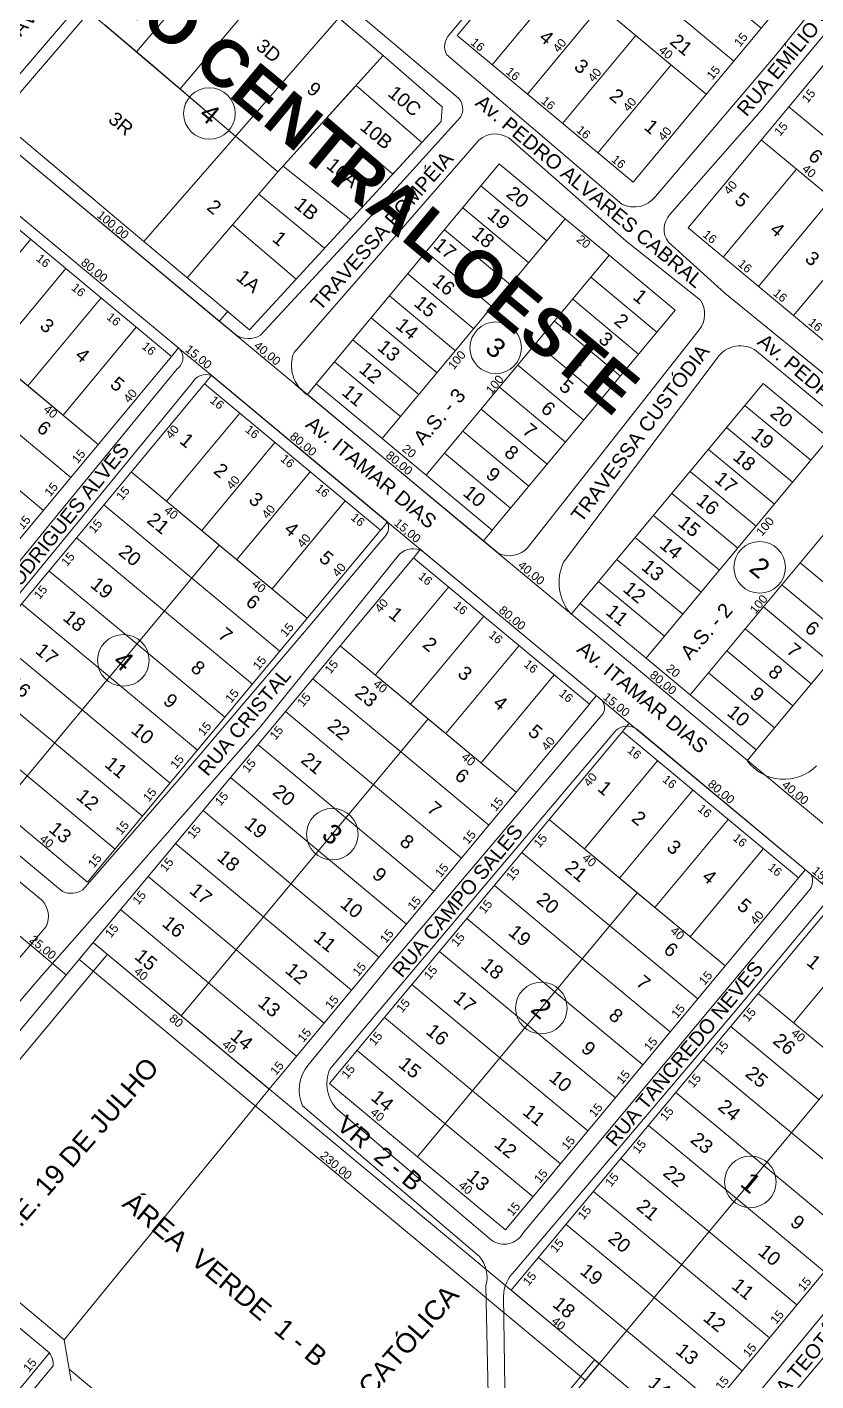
# Model space of a CAD drawing. Header units: metres. Extents: x 3808 to 8215, y 2374 to 6187.
# Drawn here: x 6209.6 to 6485.3, y 4574.8 to 5048 of the extents above; entities that cross this region are included whole.
import ezdxf
from ezdxf.enums import TextEntityAlignment as Align

# ---------------------------------------------------------------- set-up
doc = ezdxf.new("R2010")
doc.units = ezdxf.units.M
doc.layers.add('0 - DIVISÃO DOS TERRENOS', color=7, linetype='Continuous', lineweight=5)
doc.layers.add('0 - MEIO FIO 2', color=251, linetype='Continuous')
doc.layers.add('vista', color=7, linetype='Continuous')
doc.styles.add('MtXpl_Swis721_BdOul_', font='swissbo.ttf')
doc.styles.add('pedro', font='arial.ttf', dxfattribs={"height": 3})

msp = doc.modelspace()

# ---------------------------------------------------------------- linework, layer by layer
at = {"color": 0, "linetype": 'ByBlock', "lineweight": 5}
for p, q in [((6276.766, 4945.174), (6276.906, 4945.187)), ((6276.906, 4945.187), (6276.766, 4945.174)), ((6262.475, 4935.817), (6262.616, 4935.83)), ((6262.616, 4935.83), (6262.475, 4935.817)), ((6274.006, 4926.223), (6274.147, 4926.236)), ((6274.147, 4926.236), (6274.006, 4926.223)), ((6307.514, 4919.59), (6307.654, 4919.603)), ((6307.654, 4919.603), (6307.514, 4919.59)), ((6335.502, 4875.054), (6335.643, 4875.067)), ((6335.643, 4875.067), (6335.502, 4875.054)), ((6347.032, 4865.46), (6347.173, 4865.473)), ((6347.173, 4865.473), (6347.032, 4865.46)), ((6369.01, 4868.421), (6369.15, 4868.434)), ((6369.15, 4868.434), (6369.01, 4868.421)), ((6399.758, 4842.837), (6399.898, 4842.85)), ((6399.898, 4842.85), (6399.758, 4842.837)), ((6408.528, 4814.291), (6408.669, 4814.304)), ((6408.669, 4814.304), (6408.528, 4814.291)), ((6420.059, 4804.697), (6420.2, 4804.71)), ((6420.2, 4804.71), (6420.059, 4804.697)), ((6461.254, 4791.668), (6461.395, 4791.681)), ((6461.395, 4791.681), (6461.254, 4791.668)), ((6481.555, 4753.529), (6481.696, 4753.541)), ((6481.696, 4753.541), (6481.555, 4753.529)), ((6227.931, 4722.164), (6227.79, 4722.151)), ((6237.637, 4723.885), (6237.624, 4724.026)), ((6223.292, 4716.746), (6223.433, 4716.759)), ((6407.947, 4582.176), (6407.934, 4582.317)), ((6404.592, 4575.041), (6404.732, 4575.054))]:
    msp.add_line(p, q, dxfattribs=at)
at = {"layer": '0 - DIVISÃO DOS TERRENOS', "lineweight": 5}
for p, q in [((6334.125, 5038.043), (6267.029, 5094.887)), ((6247.909, 5039.302), (6283.185, 5081.199)), ((6248.642, 5073.506), (6199.404, 5016.072)), ((6298.438, 5068.277), (6263.149, 5026.357)), ((6282.526, 5009.898), (6231.366, 5053.355)), ((6252.04, 5035.793), (6236.797, 5048.741)), ((6250.395, 4973.026), (6318.551, 5051.238)), ((6263.152, 5026.354), (6247.909, 5039.302)), ((6267.283, 5022.846), (6252.04, 5035.793)), ((6297.297, 4997.351), (6334.125, 5038.043)), ((6354.645, 5020.077), (6334.125, 5038.043)), ((6314.558, 5016.423), (6324.623, 5027.545)), ((6347.571, 5007.642), (6324.623, 5027.545)), ((6282.526, 5009.898), (6267.283, 5022.846)), ((6250.395, 4973.026), (6199.263, 5016.059)), ((6337.419, 4996.6), (6314.558, 5016.423)), ((6354.377, 5015.044), (6354.645, 5020.077)), ((6287.42, 4942.219), (6354.377, 5015.044)), ((6282.526, 5009.898), (6297.297, 4997.351)), ((6337.419, 4996.6), (6347.571, 5007.642)), ((6231.582, 4988.859), (6216.311, 5001.774)), ((6297.297, 4997.351), (6265.636, 4960.344)), ((6322.727, 4980.62), (6299.169, 4999.419)), ((6313.62, 4970.716), (6290.635, 4989.563)), ((6303.708, 4959.934), (6281.467, 4978.847)), ((6287.42, 4942.219), (6250.395, 4973.026))]:
    msp.add_line(p, q, dxfattribs=at)
at = {"layer": '0 - MEIO FIO 2', "lineweight": 5}
for p, q in [((6262.615, 5096.264), (6196.58, 5019.421)), ((6360.41, 5023.138), (6272.323, 5097.405)), ((6357.257, 5045.442), (6390.987, 5086.392)), ((6471.168, 5038.063), (6498.503, 5071.926)), ((6466.189, 5018.812), (6506.332, 5067.205)), ((6356.258, 5038.395), (6417.433, 4986.138)), ((6429.275, 4988.831), (6471.168, 5038.063)), ((6330.124, 4982.211), (6361.095, 5016.519)), ((6434.286, 4982.433), (6466.189, 5018.812)), ((6199.889, 5009.205), (6282.469, 4940.493)), ((6367.553, 5008.458), (6302.932, 4934.314)), ((6418.983, 4973.173), (6377.941, 5009.227)), ((6262.623, 4935.759), (6200.973, 4987.056)), ((6291.177, 4940.332), (6330.124, 4982.211)), ((6418.983, 4973.173), (6444.983, 4952.561)), ((6453.528, 4954.983), (6433.742, 4972.783)), ((6495.695, 4920.595), (6453.528, 4954.983)), ((6384.567, 4866.024), (6444.489, 4942.165)), ((6397.136, 4860.958), (6450.83, 4932.283)), ((6464.559, 4934.721), (6539.303, 4872.845)), ((6220.216, 4877.543), (6262.104, 4928.591)), ((6274.153, 4926.165), (6335.636, 4875.137)), ((6195.038, 4835.543), (6267.301, 4923.607)), ((6303.363, 4923.108), (6374.444, 4863.964)), ((6160.925, 4804.833), (6220.216, 4877.543)), ((6306.601, 4836.653), (6335.021, 4870.334)), ((6347.967, 4864.748), (6410.618, 4812.618)), ((6290.835, 4803.036), (6339.842, 4863.776)), ((6399.751, 4842.907), (6461.401, 4791.611)), ((6262.791, 4785.186), (6306.601, 4836.653)), ((6214.75, 4742.868), (6136.52, 4807.388)), ((6410.52, 4807.476), (6337.12, 4720.923)), ((6245.401, 4751.295), (6290.835, 4803.036)), ((6422.55, 4802.69), (6483.644, 4751.855)), ((6376.485, 4756.08), (6415.399, 4802.127)), ((6222.01, 4745.85), (6165.902, 4792.663)), ((6229.12, 4746.494), (6262.791, 4785.186)), ((6340.272, 4713.228), (6376.485, 4756.08)), ((6214.954, 4716.621), (6245.401, 4751.295)), ((6483.247, 4746.746), (6383.138, 4626.652)), ((6455.776, 4702.579), (6488.304, 4741.478)), ((6148.675, 4654.641), (6216.287, 4733.668)), ((6307.757, 4685.1), (6337.12, 4720.923)), ((6156.805, 4649.12), (6214.954, 4716.621)), ((6315.438, 4683.843), (6340.272, 4713.228)), ((6379.968, 4613.225), (6455.776, 4702.579)), ((6294.237, 4676.855), (6222.564, 4589.197)), ((6367.693, 4618.292), (6305.923, 4670.958)), ((6371.928, 4624.02), (6318.074, 4669.705)), ((6160.478, 4641.175), (6222.564, 4589.197)), ((6448.955, 4536.847), (6530.92, 4634.014)), ((6465.928, 4571.443), (6519.572, 4636.713)), ((6371.332, 4543.103), (6369.959, 4608.164)), ((6376.91, 4548.713), (6376.134, 4604.35)), ((6222.564, 4589.197), (6225.049, 4574.837)), ((6205.374, 4563.982), (6218.744, 4580.1))]:
    msp.add_line(p, q, dxfattribs=at)
for centre, radius, start, end in [((6361.591, 5041.233), 6.041, 135.84178, 208.02781), ((6356.355, 5019.373), 5.533, 328.94934, 42.87294), ((6373.238, 5002.202), 8.454, 56.20118, 132.26392), ((6421.735, 4994.601), 9.494, 243.05503, 322.57705), ((6439.745, 4977.285), 7.503, 136.67869, 216.8676), ((6437.466, 4947.708), 8.947, 321.71042, 32.8477), ((6286.946, 4947.035), 7.926, 235.61434, 302.26483), ((6259.547, 4932.376), 4.568, 304.03545, 50.23736), ((6458.849, 4927.002), 9.601, 53.50767, 146.63594), ((6314.202, 4929.7), 12.178, 157.73491, 236.7227), ((6272.238, 4920.979), 5.593, 70.04006, 151.97867), ((6331.634, 4873.064), 4.35, 321.13032, 27.22381), ((6344.534, 4858.996), 6.699, 59.17276, 134.46456), ((6378.037, 4872.208), 8.993, 246.44954, 316.55833), ((6412.197, 4853.848), 16.655, 154.72804, 221.71011), ((6407.215, 4810.111), 4.227, 321.43826, 36.38599), ((6419.308, 4798.176), 5.558, 54.31529, 134.68447), ((6474.146, 4801.083), 16, 216.35681, 315.12176), ((6479.08, 4749.64), 5.074, 325.22167, 25.88887), ((6224.955, 4752.904), 7.645, 247.3362, 303.01138), ((6209.099, 4737.196), 8.007, 333.85889, 45.10384), ((6318.165, 4676.561), 13.463, 140.6352, 204.59238), ((6327.289, 4678.738), 12.904, 156.69259, 224.42926), ((6376.352, 4630.366), 7.736, 235.11677, 331.30355), ((6359.509, 4611.143), 10.866, 344.08936, 41.1391), ((6388.659, 4604.205), 12.526, 133.93737, 179.33851), ((6211.899, 4580.62), 6.864, 355.65606, 35.54611)]:
    msp.add_arc(centre, radius, start, end, dxfattribs=at)
at = {"layer": 'vista', "lineweight": 5}
for p, q in [((6359.901, 5045.01), (6462.238, 5168.002)), ((6421.397, 4993.842), (6523.734, 5116.834)), ((6440.614, 4977.851), (6552.546, 5112.374)), ((6446.981, 5024.59), (6385.485, 5075.758)), ((6466.169, 5047.651), (6435.421, 5073.235)), ((6397.784, 5065.525), (6372.2, 5034.777)), ((6456.575, 5036.12), (6425.827, 5061.704)), ((6410.083, 5055.291), (6384.499, 5024.543)), ((6446.981, 5024.59), (6416.233, 5050.174)), ((6421.397, 4993.842), (6359.901, 5045.01)), ((6422.383, 5045.057), (6396.798, 5014.309)), ((6434.682, 5034.823), (6409.098, 5004.075)), ((6506.541, 4994.546), (6475.793, 5020.13)), ((6527.695, 4957.431), (6466.199, 5008.599)), ((6496.947, 4983.015), (6466.199, 5008.599)), ((6310.698, 4923.338), (6374.658, 5000.208)), ((6397.719, 4981.02), (6374.658, 5000.208)), ((6478.498, 4998.366), (6452.913, 4967.618)), ((6391.323, 4973.333), (6368.262, 4992.521)), ((6490.797, 4988.132), (6465.213, 4957.384)), ((6260.116, 4932.903), (6198.62, 4984.072)), ((6384.927, 4965.646), (6361.866, 4984.834)), ((6333.759, 4904.15), (6397.719, 4981.02)), ((6397.719, 4981.02), (6413.094, 4968.228)), ((6502.11, 4926.683), (6440.614, 4977.851)), ((6503.096, 4977.898), (6477.512, 4947.15)), ((6185.335, 4943.09), (6210.919, 4973.838)), ((6378.531, 4957.959), (6355.47, 4977.147)), ((6372.135, 4950.272), (6349.074, 4969.46)), ((6349.133, 4891.358), (6413.094, 4968.228)), ((6436.155, 4949.04), (6413.094, 4968.228)), ((6197.634, 4932.856), (6223.218, 4963.604)), ((6365.739, 4942.585), (6342.678, 4961.773)), ((6429.758, 4941.353), (6406.697, 4960.541)), ((6359.343, 4934.898), (6336.282, 4954.086)), ((6234.532, 4902.155), (6173.035, 4953.324)), ((6209.933, 4922.623), (6235.517, 4953.371)), ((6423.362, 4933.666), (6400.301, 4952.854)), ((6352.947, 4927.211), (6329.886, 4946.399)), ((6372.194, 4872.17), (6436.155, 4949.04)), ((6416.966, 4925.979), (6393.905, 4945.167)), ((6222.232, 4912.389), (6247.817, 4943.137)), ((6346.551, 4919.524), (6323.49, 4938.712)), ((6410.57, 4918.292), (6387.509, 4937.48)), ((6260.116, 4932.903), (6157.778, 4809.911)), ((6340.155, 4911.837), (6317.094, 4931.025)), ((6234.532, 4902.155), (6203.783, 4927.739)), ((6404.174, 4910.605), (6381.113, 4929.793)), ((6271.646, 4923.309), (6169.309, 4800.317)), ((6333.142, 4872.14), (6271.646, 4923.309)), ((6333.759, 4904.15), (6310.698, 4923.338)), ((6397.778, 4902.918), (6374.717, 4922.106)), ((6402.942, 4846.585), (6466.903, 4923.455)), ((6489.964, 4904.267), (6466.903, 4923.455)), ((6224.937, 4890.625), (6194.189, 4916.209)), ((6258.361, 4882.327), (6283.946, 4913.075)), ((6391.382, 4895.231), (6368.321, 4914.419)), ((6483.567, 4896.58), (6460.506, 4915.768)), ((6384.986, 4887.544), (6361.925, 4906.732)), ((6477.171, 4888.893), (6454.11, 4908.081)), ((6215.343, 4879.094), (6184.595, 4904.678)), ((6270.66, 4872.094), (6296.245, 4902.842)), ((6333.759, 4904.15), (6349.133, 4891.358)), ((6426.003, 4827.397), (6489.964, 4904.267)), ((6378.59, 4879.857), (6355.529, 4899.045)), ((6470.775, 4881.206), (6447.714, 4900.394)), ((6307.558, 4841.392), (6246.062, 4892.561)), ((6276.81, 4866.977), (6246.062, 4892.561)), ((6282.96, 4861.86), (6308.544, 4892.608)), ((6464.379, 4873.519), (6441.318, 4892.707)), ((6372.194, 4872.17), (6349.133, 4891.358)), ((6441.377, 4814.605), (6505.338, 4891.475)), ((6457.983, 4865.832), (6434.922, 4885.02)), ((6267.216, 4855.446), (6236.468, 4881.031)), ((6295.259, 4851.626), (6320.843, 4882.374)), ((6451.587, 4858.145), (6428.526, 4877.333)), ((6257.622, 4843.916), (6226.874, 4869.5)), ((6333.142, 4872.14), (6230.805, 4749.148)), ((6445.191, 4850.458), (6422.13, 4869.646)), ((6464.438, 4795.417), (6528.399, 4872.287)), ((6276.81, 4866.977), (6200.057, 4774.733)), ((6276.81, 4866.977), (6200.057, 4774.733)), ((6307.558, 4841.392), (6276.81, 4866.977)), ((6344.673, 4862.546), (6232.741, 4728.024)), ((6406.169, 4811.378), (6344.673, 4862.546)), ((6438.795, 4842.771), (6415.734, 4861.959)), ((6502.814, 4841.539), (6479.753, 4860.727)), ((6248.028, 4832.385), (6217.28, 4857.969)), ((6297.964, 4829.862), (6267.216, 4855.446)), ((6331.388, 4821.564), (6356.972, 4852.312)), ((6432.399, 4835.084), (6409.338, 4854.272)), ((6496.418, 4833.852), (6473.357, 4853.04)), ((6238.434, 4820.855), (6207.686, 4846.439)), ((6426.003, 4827.397), (6402.942, 4846.585)), ((6490.022, 4826.165), (6466.961, 4845.353)), ((6288.37, 4818.331), (6257.622, 4843.916)), ((6343.687, 4811.331), (6369.271, 4842.079)), ((6483.626, 4818.478), (6460.565, 4837.666)), ((6228.839, 4809.324), (6198.091, 4834.908)), ((6278.776, 4806.801), (6248.028, 4832.385)), ((6380.585, 4780.63), (6319.089, 4831.798)), ((6349.837, 4806.214), (6319.089, 4831.798)), ((6355.986, 4801.097), (6381.571, 4831.845)), ((6426.003, 4827.397), (6441.377, 4814.605)), ((6477.23, 4810.791), (6454.169, 4829.979)), ((6219.245, 4797.794), (6188.497, 4823.378)), ((6368.285, 4790.863), (6393.87, 4821.611)), ((6470.834, 4803.104), (6447.773, 4822.292)), ((6269.182, 4795.27), (6238.434, 4820.855)), ((6340.242, 4794.683), (6309.494, 4820.268)), ((6464.438, 4795.417), (6441.377, 4814.605)), ((6209.651, 4786.263), (6178.903, 4811.847)), ((6259.587, 4783.74), (6228.839, 4809.324)), ((6406.169, 4811.378), (6294.237, 4676.855)), ((6330.648, 4783.153), (6299.9, 4808.737)), ((6349.837, 4806.214), (6263.489, 4702.439)), ((6380.585, 4780.63), (6349.837, 4806.214)), ((6417.7, 4801.783), (6315.362, 4678.791)), ((6479.196, 4750.615), (6417.7, 4801.783)), ((6249.993, 4772.209), (6219.245, 4797.794)), ((6321.054, 4771.622), (6290.306, 4797.207)), ((6370.991, 4769.099), (6340.242, 4794.683)), ((6404.414, 4760.802), (6429.999, 4791.55)), ((6240.399, 4760.679), (6209.651, 4786.263)), ((6311.46, 4760.092), (6280.712, 4785.676)), ((6361.396, 4757.568), (6330.648, 4783.153)), ((6416.714, 4750.568), (6442.298, 4781.316)), ((6230.805, 4749.148), (6200.057, 4774.733)), ((6301.866, 4748.561), (6271.118, 4774.146)), ((6351.802, 4746.038), (6321.054, 4771.622)), ((6453.611, 4719.867), (6392.115, 4771.035)), ((6422.863, 4745.451), (6392.115, 4771.035)), ((6429.013, 4740.334), (6454.597, 4771.082)), ((6292.272, 4737.031), (6261.524, 4762.615)), ((6342.208, 4734.507), (6311.46, 4760.092)), ((6441.312, 4730.1), (6466.896, 4760.848)), ((6382.521, 4759.505), (6413.269, 4733.921)), ((6282.678, 4725.5), (6251.93, 4751.085)), ((6479.196, 4750.615), (6376.858, 4627.623)), ((6332.614, 4722.977), (6301.866, 4748.561)), ((6372.927, 4747.974), (6403.675, 4722.39)), ((6422.863, 4745.451), (6346.11, 4653.207)), ((6490.726, 4741.021), (6378.795, 4606.498)), ((6453.611, 4719.867), (6422.863, 4745.451)), ((6273.084, 4713.97), (6242.336, 4739.554)), ((6323.02, 4711.446), (6292.272, 4737.031)), ((6363.333, 4736.444), (6394.081, 4710.859)), ((6413.269, 4733.921), (6444.017, 4708.336)), ((6160.478, 4641.175), (6232.741, 4728.024)), ((6263.489, 4702.439), (6232.741, 4728.024)), ((6409.543, 4580.914), (6232.741, 4728.024)), ((6477.441, 4700.039), (6503.025, 4730.787)), ((6313.426, 4699.916), (6282.678, 4725.5)), ((6353.739, 4724.913), (6384.487, 4699.329)), ((6403.675, 4722.39), (6434.423, 4696.806)), ((6303.832, 4688.385), (6273.084, 4713.97)), ((6344.145, 4713.383), (6374.893, 4687.798)), ((6394.081, 4710.859), (6424.829, 4685.275)), ((6526.638, 4659.104), (6465.142, 4710.273)), ((6495.89, 4684.688), (6465.142, 4710.273)), ((6294.237, 4676.855), (6263.489, 4702.439)), ((6334.55, 4701.852), (6365.298, 4676.268)), ((6384.487, 4699.329), (6415.235, 4673.745)), ((6486.296, 4673.158), (6455.548, 4698.742)), ((6324.956, 4690.322), (6355.704, 4664.737)), ((6552.222, 4689.852), (6411.508, 4520.738)), ((6374.893, 4687.798), (6405.641, 4662.214)), ((6495.89, 4684.688), (6380.76, 4546.322)), ((6495.89, 4684.688), (6380.76, 4546.322)), ((6476.701, 4661.627), (6445.953, 4687.212)), ((6346.11, 4653.207), (6315.362, 4678.791)), ((6365.298, 4676.268), (6396.046, 4650.684)), ((6467.107, 4650.097), (6436.359, 4675.681)), ((6355.704, 4664.737), (6386.452, 4639.153)), ((6457.513, 4638.566), (6426.765, 4664.151)), ((6507.45, 4636.043), (6476.701, 4661.627)), ((6376.858, 4627.623), (6346.11, 4653.207)), ((6447.919, 4627.036), (6417.171, 4652.62)), ((6497.855, 4624.512), (6467.107, 4650.097)), ((6438.325, 4615.505), (6407.577, 4641.089)), ((6488.261, 4612.982), (6457.513, 4638.566)), ((6155.988, 4635.78), (6217.484, 4584.611)), ((6217.484, 4584.611), (6155.988, 4635.78)), ((6428.731, 4603.975), (6397.983, 4629.559)), ((6478.667, 4601.451), (6447.919, 4627.036)), ((6419.137, 4592.444), (6388.389, 4618.028)), ((6469.073, 4589.921), (6438.325, 4615.505)), ((6217.484, 4584.611), (6186.736, 4610.195)), ((6409.543, 4580.914), (6378.795, 4606.498)), ((6459.479, 4578.39), (6428.731, 4603.975)), ((6449.885, 4566.86), (6419.137, 4592.444)), ((6105.553, 4450.088), (6217.484, 4584.611)), ((6440.291, 4555.329), (6409.543, 4580.914)), ((6224.346, 4578.902), (6324.846, 4495.279)), ((6332.79, 4488.67), (6224.346, 4578.902))]:
    msp.add_line(p, q, dxfattribs=at)
at = {"layer": 'vista', "color": 1, "lineweight": 5}
for p, q in [((6199.889, 5009.205), (6276.913, 4945.117)), ((6200.973, 4987.056), (6262.623, 4935.759)), ((6276.759, 4945.245), (6307.661, 4919.532)), ((6279.886, 4948.846), (6276.772, 4945.104)), ((6279.886, 4948.846), (6276.772, 4945.104)), ((6260.18, 4932.98), (6262.61, 4935.9)), ((6260.18, 4932.98), (6262.61, 4935.9)), ((6262.469, 4935.887), (6274.153, 4926.165)), ((6271.71, 4923.386), (6274.14, 4926.306)), ((6271.71, 4923.386), (6274.14, 4926.306)), ((6273.999, 4926.293), (6335.649, 4874.997)), ((6310.634, 4923.261), (6307.52, 4919.519)), ((6310.634, 4923.261), (6307.52, 4919.519)), ((6307.507, 4919.66), (6369.157, 4868.364)), ((6333.206, 4872.217), (6335.636, 4875.137)), ((6333.206, 4872.217), (6335.636, 4875.137)), ((6335.495, 4875.125), (6347.18, 4865.403)), ((6372.13, 4872.093), (6369.016, 4868.351)), ((6372.13, 4872.093), (6369.016, 4868.351)), ((6344.737, 4862.623), (6347.167, 4865.543)), ((6344.737, 4862.623), (6347.167, 4865.543)), ((6347.026, 4865.53), (6408.676, 4814.234)), ((6369.003, 4868.491), (6399.905, 4842.779)), ((6402.878, 4846.508), (6399.764, 4842.766)), ((6402.878, 4846.508), (6399.764, 4842.766)), ((6399.751, 4842.907), (6461.401, 4791.611)), ((6406.233, 4811.454), (6408.663, 4814.375)), ((6406.233, 4811.454), (6408.663, 4814.375)), ((6408.522, 4814.362), (6420.206, 4804.64)), ((6417.763, 4801.86), (6420.193, 4804.781)), ((6417.763, 4801.86), (6420.193, 4804.781)), ((6420.052, 4804.768), (6481.702, 4753.471)), ((6464.374, 4795.34), (6461.26, 4791.598)), ((6464.374, 4795.34), (6461.26, 4791.598)), ((6461.247, 4791.738), (6492.149, 4766.026)), ((6479.26, 4750.692), (6481.689, 4753.612)), ((6479.26, 4750.692), (6481.689, 4753.612)), ((6481.549, 4753.599), (6493.233, 4743.877)), ((6204.068, 4732.806), (6223.44, 4716.688)), ((6232.677, 4727.947), (6227.797, 4722.081)), ((6232.818, 4727.96), (6237.707, 4723.892)), ((6160.813, 4631.635), (6237.694, 4724.033)), ((6227.784, 4722.222), (6404.739, 4574.984)), ((6226.373, 4720.37), (6223.299, 4716.675)), ((6379.094, 4547.578), (6408.005, 4582.323)), ((6409.479, 4580.837), (6404.598, 4574.971)), ((6409.466, 4580.978), (6407.864, 4582.311))]:
    msp.add_line(p, q, dxfattribs=at)
at = {"layer": 'vista', "color": 7, "lineweight": 5}
for centre in [(6273.361, 5017.791), (6373.413, 4935.916), (6465.657, 4859.162), (6243.287, 4826.688), (6316.314, 4765.925), (6389.341, 4705.163), (6462.367, 4644.4)]:
    msp.add_circle(centre, 9.014, dxfattribs=at)

# ---------------------------------------------------------------- texts
at = {"layer": 'vista', "color": 1, "lineweight": 5}
for s, height, rotation, style, p in [('QUARTEIRÃO CENTRAL OESTE', 16.26859, 320.23736, 'MtXpl_Swis721_BdOul_', (6144.78, 5136.23)), ('16', 3, 320.23736, 'pedro', (6364.397, 5042.221)), ('40', 3, 50.23736, 'pedro', (6395.372, 5038.837)), ('15', 3, 50.23736, 'pedro', (6458.728, 5040.866)), ('40', 3, 320.23736, 'pedro', (6430.143, 5039.503)), ('15', 3, 50.23736, 'pedro', (6449.134, 5029.335)), ('16', 3, 320.23736, 'pedro', (6376.697, 5031.987)), ('40', 3, 50.23736, 'pedro', (6407.607, 5028.527)), ('15', 3, 50.23736, 'pedro', (6482.364, 5021.199)), ('16', 3, 320.23736, 'pedro', (6388.996, 5021.754)), ('40', 3, 50.23736, 'pedro', (6419.843, 5018.216)), ('16', 3, 320.23736, 'pedro', (6401.359, 5011.597)), ('40', 3, 50.23736, 'pedro', (6432.142, 5007.982)), ('15', 3, 50.23736, 'pedro', (6472.77, 5009.669)), ('16', 3, 320.23736, 'pedro', (6413.594, 5001.286)), ('40', 3, 320.23736, 'pedro', (6480.193, 4998.03)), ('40', 3, 50.23736, 'pedro', (6455.066, 4989.168)), ('100,00', 3, 320.23736, 'pedro', (6233.787, 4981.837)), ('20', 3, 320.23736, 'pedro', (6401.378, 4973.365)), ('16', 3, 320.23736, 'pedro', (6445.486, 4975.05)), ('16', 3, 320.23736, 'pedro', (6212.565, 4966.687)), ('80,00', 3, 320.23736, 'pedro', (6228.19, 4965.247)), ('16', 3, 320.23736, 'pedro', (6457.786, 4964.816)), ('16', 3, 320.23736, 'pedro', (6224.864, 4956.454)), ('16', 3, 320.23736, 'pedro', (6470.085, 4954.582)), ('16', 3, 320.23736, 'pedro', (6237.163, 4946.22)), ('16', 3, 320.23736, 'pedro', (6482.384, 4944.349)), ('16', 3, 320.23736, 'pedro', (6249.462, 4935.986)), ('15,00', 3, 320.23736, 'pedro', (6264.593, 4934.957)), ('40,00', 3, 320.23736, 'pedro', (6288.647, 4936.19)), ('100', 3, 50.23736, 'pedro', (6358.704, 4927.968)), ('100', 3, 50.23736, 'pedro', (6371.962, 4919.425)), ('40', 3, 50.23736, 'pedro', (6245.341, 4916.373)), ('16', 3, 320.23736, 'pedro', (6273.312, 4917.118)), ('40', 3, 320.23736, 'pedro', (6215.11, 4913.964)), ('40', 3, 50.23736, 'pedro', (6260.037, 4903.754)), ('16', 3, 320.23736, 'pedro', (6285.612, 4906.884)), ('80,00', 3, 320.23736, 'pedro', (6301.217, 4904.484)), ('20', 3, 320.23736, 'pedro', (6340.451, 4900.142)), ('15', 3, 50.23736, 'pedro', (6227.318, 4895.181)), ('16', 3, 320.23736, 'pedro', (6297.911, 4896.651)), ('80,00', 3, 320.23736, 'pedro', (6334.724, 4897.851)), ('15', 3, 50.23736, 'pedro', (6217.724, 4883.65)), ('40', 3, 50.23736, 'pedro', (6281.278, 4886.081)), ('16', 3, 320.23736, 'pedro', (6310.146, 4886.34)), ('15', 3, 50.23736, 'pedro', (6242.777, 4882.318)), ('40', 3, 320.23736, 'pedro', (6257.254, 4878.624)), ('40', 3, 50.23736, 'pedro', (6293.641, 4875.924)), ('15', 3, 50.23736, 'pedro', (6208.13, 4872.12)), ('15', 3, 50.23736, 'pedro', (6233.183, 4870.787)), ('16', 3, 320.23736, 'pedro', (6322.509, 4876.183)), ('15,00', 3, 320.23736, 'pedro', (6337.62, 4874.194)), ('100', 3, 50.23736, 'pedro', (6466.443, 4869.837)), ('40', 3, 50.23736, 'pedro', (6306.004, 4865.767)), ('15', 3, 50.23736, 'pedro', (6223.589, 4859.257)), ('40', 3, 50.23736, 'pedro', (6318.303, 4855.533)), ('40,00', 3, 320.23736, 'pedro', (6380.891, 4859.437)), ('16', 3, 320.23736, 'pedro', (6346.087, 4855.588)), ('15', 3, 50.23736, 'pedro', (6213.995, 4847.726)), ('40', 3, 320.23736, 'pedro', (6287.938, 4852.962)), ('40', 3, 50.23736, 'pedro', (6333.128, 4843.068)), ('16', 3, 320.23736, 'pedro', (6358.386, 4845.355)), ('80,00', 3, 320.23736, 'pedro', (6374.243, 4843.721)), ('100', 3, 50.23736, 'pedro', (6464.207, 4842.672)), ('15', 3, 50.23736, 'pedro', (6300.116, 4834.608)), ('16', 3, 320.23736, 'pedro', (6370.685, 4835.121)), ('15', 3, 50.23736, 'pedro', (6290.522, 4823.077)), ('15', 3, 50.23736, 'pedro', (6315.644, 4821.688)), ('16', 3, 320.23736, 'pedro', (6382.985, 4824.887)), ('80,00', 3, 320.23736, 'pedro', (6426.968, 4821.098)), ('20', 3, 320.23736, 'pedro', (6432.695, 4823.389)), ('15', 3, 50.23736, 'pedro', (6280.928, 4811.547)), ('40', 3, 320.23736, 'pedro', (6330.352, 4817.946)), ('15', 3, 50.23736, 'pedro', (6306.05, 4810.158)), ('16', 3, 320.23736, 'pedro', (6395.284, 4814.653)), ('15,00', 3, 320.23736, 'pedro', (6410.646, 4813.431)), ('15', 3, 50.23736, 'pedro', (6271.334, 4800.016)), ('15', 3, 50.23736, 'pedro', (6296.455, 4798.627)), ('40', 3, 50.23736, 'pedro', (6391.394, 4794.847)), ('15', 3, 50.23736, 'pedro', (6261.74, 4788.486)), ('40', 3, 320.23736, 'pedro', (6361.164, 4792.438)), ('16', 3, 320.23736, 'pedro', (6419.113, 4794.826)), ('15', 3, 50.23736, 'pedro', (6286.861, 4787.097)), ('40', 3, 50.23736, 'pedro', (6406.09, 4782.229)), ('16', 3, 320.23736, 'pedro', (6431.413, 4784.592)), ('80,00', 3, 320.23736, 'pedro', (6447.27, 4782.958)), ('40,00', 3, 320.23736, 'pedro', (6473.135, 4782.684)), ('15', 3, 50.23736, 'pedro', (6252.146, 4776.955)), ('15', 3, 50.23736, 'pedro', (6277.267, 4775.566)), ('15', 3, 50.23736, 'pedro', (6373.371, 4773.655)), ('16', 3, 320.23736, 'pedro', (6443.712, 4774.358)), ('15', 3, 50.23736, 'pedro', (6242.552, 4765.425)), ('40', 3, 320.23736, 'pedro', (6213.768, 4763.823)), ('15', 3, 50.23736, 'pedro', (6267.673, 4764.035)), ('15', 3, 50.23736, 'pedro', (6363.777, 4762.125)), ('15', 3, 50.23736, 'pedro', (6388.67, 4760.925)), ('16', 3, 320.23736, 'pedro', (6456.011, 4764.124)), ('15', 3, 50.23736, 'pedro', (6232.958, 4753.894)), ('15', 3, 50.23736, 'pedro', (6258.079, 4752.505)), ('15', 3, 50.23736, 'pedro', (6354.183, 4750.594)), ('40', 3, 320.23736, 'pedro', (6403.378, 4757.183)), ('16', 3, 320.23736, 'pedro', (6468.31, 4753.891)), ('15', 3, 50.23736, 'pedro', (6379.076, 4749.395)), ('15,00', 3, 320.23736, 'pedro', (6483.673, 4752.668)), ('15', 3, 50.23736, 'pedro', (6248.485, 4740.974)), ('15', 3, 50.23736, 'pedro', (6344.589, 4739.064)), ('15', 3, 50.23736, 'pedro', (6369.482, 4737.864)), ('40', 3, 50.23736, 'pedro', (6464.356, 4734.008)), ('15', 3, 50.23736, 'pedro', (6238.891, 4729.444)), ('15', 3, 50.23736, 'pedro', (6334.994, 4727.533)), ('15', 3, 50.23736, 'pedro', (6359.888, 4726.334)), ('40', 3, 320.23736, 'pedro', (6434.19, 4731.675)), ('25,00', 3, 320.23736, 'pedro', (6210.165, 4728.571)), ('40', 3, 320.23736, 'pedro', (6246.761, 4717.485)), ('15', 3, 50.23736, 'pedro', (6325.4, 4716.003)), ('15', 3, 50.23736, 'pedro', (6350.294, 4714.803)), ('15', 3, 50.23736, 'pedro', (6446.398, 4712.892)), ('15', 3, 50.23736, 'pedro', (6315.806, 4704.472)), ('15', 3, 50.23736, 'pedro', (6340.7, 4703.273)), ('15', 3, 50.23736, 'pedro', (6436.803, 4701.362)), ('15', 3, 50.23736, 'pedro', (6461.633, 4700.086)), ('80', 3, 320.23736, 'pedro', (6259.029, 4701.062)), ('15', 3, 50.23736, 'pedro', (6306.212, 4692.942)), ('15', 3, 50.23736, 'pedro', (6331.105, 4691.742)), ('15', 3, 50.23736, 'pedro', (6427.209, 4689.831)), ('15', 3, 50.23736, 'pedro', (6452.039, 4688.555)), ('40', 3, 320.23736, 'pedro', (6476.405, 4695.956)), ('40', 3, 320.23736, 'pedro', (6277.573, 4691.977)), ('15', 3, 50.23736, 'pedro', (6296.618, 4681.411)), ('15', 3, 50.23736, 'pedro', (6321.511, 4680.212)), ('15', 3, 50.23736, 'pedro', (6417.615, 4678.301)), ('15', 3, 50.23736, 'pedro', (6442.445, 4677.024)), ('15', 3, 50.23736, 'pedro', (6408.021, 4666.77)), ('15', 3, 50.23736, 'pedro', (6432.85, 4665.494)), ('40', 3, 320.23736, 'pedro', (6329.354, 4668.219)), ('15', 3, 50.23736, 'pedro', (6398.427, 4655.24)), ('15', 3, 50.23736, 'pedro', (6423.256, 4653.963)), ('230,00', 3, 320.23736, 'pedro', (6311.776, 4653.172)), ('15', 3, 50.23736, 'pedro', (6388.833, 4643.709)), ('15', 3, 50.23736, 'pedro', (6413.662, 4642.433)), ('40', 3, 320.23736, 'pedro', (6360.166, 4642.711)), ('15', 3, 50.23736, 'pedro', (6379.239, 4632.179)), ('15', 3, 50.23736, 'pedro', (6404.068, 4630.902)), ('15', 3, 50.23736, 'pedro', (6394.474, 4619.372)), ('15', 3, 50.23736, 'pedro', (6384.88, 4607.841)), ('15', 3, 50.23736, 'pedro', (6480.984, 4605.931)), ('15', 3, 50.23736, 'pedro', (6471.389, 4594.4)), ('40', 3, 320.23736, 'pedro', (6392.654, 4595.302)), ('15', 3, 50.23736, 'pedro', (6461.795, 4582.87)), ('15', 3, 50.23736, 'pedro', (6210.271, 4577.637)), ('15', 3, 50.23736, 'pedro', (6452.201, 4571.339))]:
    msp.add_text(s, height=height, rotation=rotation, dxfattribs=dict(at, style=style)).set_placement(p)
at = {"layer": 'vista', "lineweight": 5, "style": 'pedro'}
for s, height, rotation, p in [('RUA EMÍLIO GARRASTAZZU MÉDICE', 4.992, 50.23736, (6457.244, 5019.59)), ('TRAVESSA CATADUNVA', 4.992, 48.63556, (6197.536, 5040.739)), ('Av. PEDRO ALVARES CABRAL', 4.992, 320.23736, (6369.074, 5024.752)), ('TRAVESSA POMPÉIA', 4.992, 48.63556, (6308.316, 4951.829)), ('Av. PEDRO ALVARES CABRAL', 4.992, 320.23736, (6467.653, 4941.263)), ('TRAVESSA CUSTÓDIA', 4.992, 53.14556, (6399.344, 4877.5)), ('A.S. - 3', 4.992, 48.63556, (6344.147, 4904.833)), ('Av. ITAMAR DIAS', 4.992, 320.23736, (6309.79, 4912.382)), ('RUA RODRIGUES ALVES', 4.992, 51.19746, (6189.581, 4838.271)), ('A.S. - 2', 4.992, 48.63556, (6437.482, 4829.783)), ('Av. ITAMAR DIAS', 4.992, 320.23736, (6404.59, 4833.8)), ('RUA CRISTAL', 4.992, 50.23736, (6268.905, 4789.037)), ('RUA CAMPO SALES', 4.992, 50.23736, (6336.815, 4718.631)), ('RUA TANCREDO NEVES', 4.992, 50.23736, (6411.338, 4659.532)), ('VR  2 - B', 6.24, 320.23736, (6321.333, 4668.172)), ('RUA TEOTÔNIO VILELLA', 4.992, 50.23736, (6464.273, 4565.06))]:
    msp.add_text(s, height=height, rotation=rotation, dxfattribs=at).set_placement(p, align=Align.TOP_LEFT)
for s, p in [('4', (6388.193, 5043.77)), ('21', (6433.89, 5042.412)), ('3D', (6289.257, 5040.652)), ('3', (6400.43, 5033.63)), ('9', (6306.983, 5025.625)), ('10C', (6335.369, 5024.276)), ('2', (6412.754, 5023.321)), ('3R', (6237.649, 5015.155)), ('10B', (6325.638, 5012.52)), ('1', (6424.885, 5012.582)), ('10A', (6313.871, 4999.067)), ('6', (6482.25, 5002.227)), ('20', (6376.694, 4989.15)), ('2', (6272.089, 4984.497)), ('1B', (6302.626, 4985.315)), ('5', (6456.538, 4986.955)), ('19', (6370.082, 4981.642)), ('18', (6364.678, 4975.147)), ('4', (6468.907, 4976.611)), ('1', (6294.994, 4973.469)), ('17', (6351.321, 4971.182)), ('3', (6481.144, 4966.471)), ('1A', (6282.321, 4959.991)), ('16', (6350.899, 4958.577)), ('1', (6421.019, 4953.229)), ('15', (6344.488, 4950.903)), ('3', (6213.709, 4943.015)), ('14', (6338.087, 4943.166)), ('2', (6414.414, 4944.703)), ('3', (6408.984, 4938.283)), ('13', (6331.711, 4935.518)), ('4', (6226.07, 4932.687)), ('12', (6325.306, 4927.783)), ('4', (6399.76, 4930.89)), ('5', (6238.3, 4922.564)), ('11', (6319.248, 4919.815)), ('5', (6395.194, 4921.734)), ('6', (6388.816, 4914.019)), ('20', (6468.938, 4912.397)), ('6', (6212.626, 4907.235)), ('7', (6382.374, 4906.33)), ('19', (6462.327, 4904.889)), ('1', (6262.593, 4902.929)), ('8', (6376.012, 4898.655)), ('18', (6455.93, 4897.202)), ('2', (6274.46, 4892.41)), ('9', (6369.613, 4890.97)), ('17', (6449.512, 4889.481)), ('3', (6286.735, 4882.252)), ('10', (6361.62, 4884.612)), ('16', (6443.143, 4881.824)), ('21', (6251.133, 4875.142)), ('4', (6299.097, 4871.924)), ('15', (6436.732, 4874.15)), ('14', (6430.331, 4866.413)), ('20', (6241.215, 4863.934)), ('5', (6311.326, 4861.801)), ('13', (6423.955, 4858.765)), ('19', (6231.406, 4852.583)), ('12', (6417.55, 4851.03)), ('6', (6285.653, 4846.472)), ('11', (6411.492, 4843.062)), ('18', (6221.811, 4841.052)), ('1', (6335.62, 4842.166)), ('7', (6276.012, 4834.94)), ('6', (6481.06, 4837.266)), ('17', (6212.195, 4829.487)), ('2', (6347.487, 4831.647)), ('7', (6474.618, 4829.577)), ('8', (6266.452, 4823.422)), ('3', (6359.762, 4821.489)), ('8', (6468.256, 4821.902)), ('16', (6202.628, 4817.987)), ('23', (6323.83, 4814.708)), ('9', (6461.857, 4814.217)), ('9', (6256.855, 4811.893)), ('4', (6372.123, 4811.161)), ('10', (6453.864, 4807.859)), ('10', (6245.664, 4801.692)), ('22', (6314.228, 4803.129)), ('5', (6384.353, 4801.038)), ('21', (6304.971, 4791.318)), ('11', (6236.394, 4789.839)), ('6', (6358.679, 4785.71)), ('1', (6408.647, 4781.403)), ('12', (6226.462, 4778.589)), ('20', (6295.053, 4780.11)), ('7', (6349.039, 4774.177)), ('13', (6216.877, 4767.107)), ('19', (6285.244, 4768.759)), ('2', (6420.514, 4770.884)), ('8', (6339.478, 4762.659)), ('3', (6432.788, 4760.726)), ('18', (6275.65, 4757.228)), ('21', (6397.186, 4753.616)), ('9', (6329.882, 4751.131)), ('4', (6445.15, 4750.398)), ('17', (6266.033, 4745.663)), ('10', (6318.691, 4740.929)), ('20', (6387.268, 4742.409)), ('5', (6457.38, 4740.275)), ('16', (6256.466, 4734.163)), ('11', (6309.42, 4729.076)), ('19', (6377.459, 4731.057)), ('6', (6431.706, 4724.947)), ('15', (6246.857, 4722.645)), ('18', (6367.865, 4719.527)), ('1', (6481.673, 4720.64)), ('12', (6299.489, 4717.826)), ('7', (6422.065, 4713.414)), ('13', (6289.903, 4706.344)), ('17', (6358.248, 4707.961)), ('8', (6412.505, 4701.896)), ('16', (6348.681, 4696.461)), ('14', (6280.289, 4694.774)), ('26', (6469.884, 4693.18)), ('9', (6402.908, 4690.368)), ('15', (6339.072, 4684.943)), ('25', (6460.274, 4681.662)), ('10', (6391.717, 4680.166)), ('14', (6329.473, 4673.364)), ('11', (6382.447, 4668.313)), ('24', (6450.675, 4670.083)), ('23', (6441.101, 4658.591)), ('12', (6372.515, 4657.063)), ('13', (6362.93, 4645.581)), ('22', (6431.499, 4647.012)), ('21', (6422.242, 4635.201)), ('9', (6475.935, 4629.605)), ('20', (6412.324, 4623.993)), ('10', (6464.744, 4619.403)), ('19', (6402.515, 4612.642)), ('11', (6455.473, 4607.55)), ('18', (6392.92, 4601.111)), ('12', (6445.542, 4596.3)), ('13', (6435.956, 4584.818)), ('14', (6426.342, 4573.249))]:
    msp.add_text(s, height=4.8, rotation=320.23736, dxfattribs=at).set_placement(p)
at = {"layer": 'vista', "color": 7, "lineweight": 5, "style": 'pedro'}
for s, height, rotation, p in [('4', 6.779, 320.23736, (6269.311, 5016.773)), ('3', 6.779, 320.23736, (6369.276, 4935.031)), ('2', 6.779, 320.23736, (6461.554, 4858.171)), ('4', 6.779, 320.23736, (6239.216, 4825.645)), ('3', 6.779, 320.23736, (6312.155, 4765.015)), ('2', 6.779, 320.23736, (6385.216, 4704.145)), ('E.E. 19 DE JULHO', 6.77858, 48.86128, (6203.201, 4623.462)), ('1', 6.779, 320.23736, (6458.429, 4643.227)), ('ÁREA  VERDE  1 - B', 6.77858, 320.23736, (6242.482, 4636.156)), ('IGREJA CATÓLICA ', 6.77858, 48.86128, (6305.636, 4541.173))]:
    msp.add_text(s, height=height, rotation=rotation, dxfattribs=at).set_placement(p)

doc.saveas('drawing.dxf')
